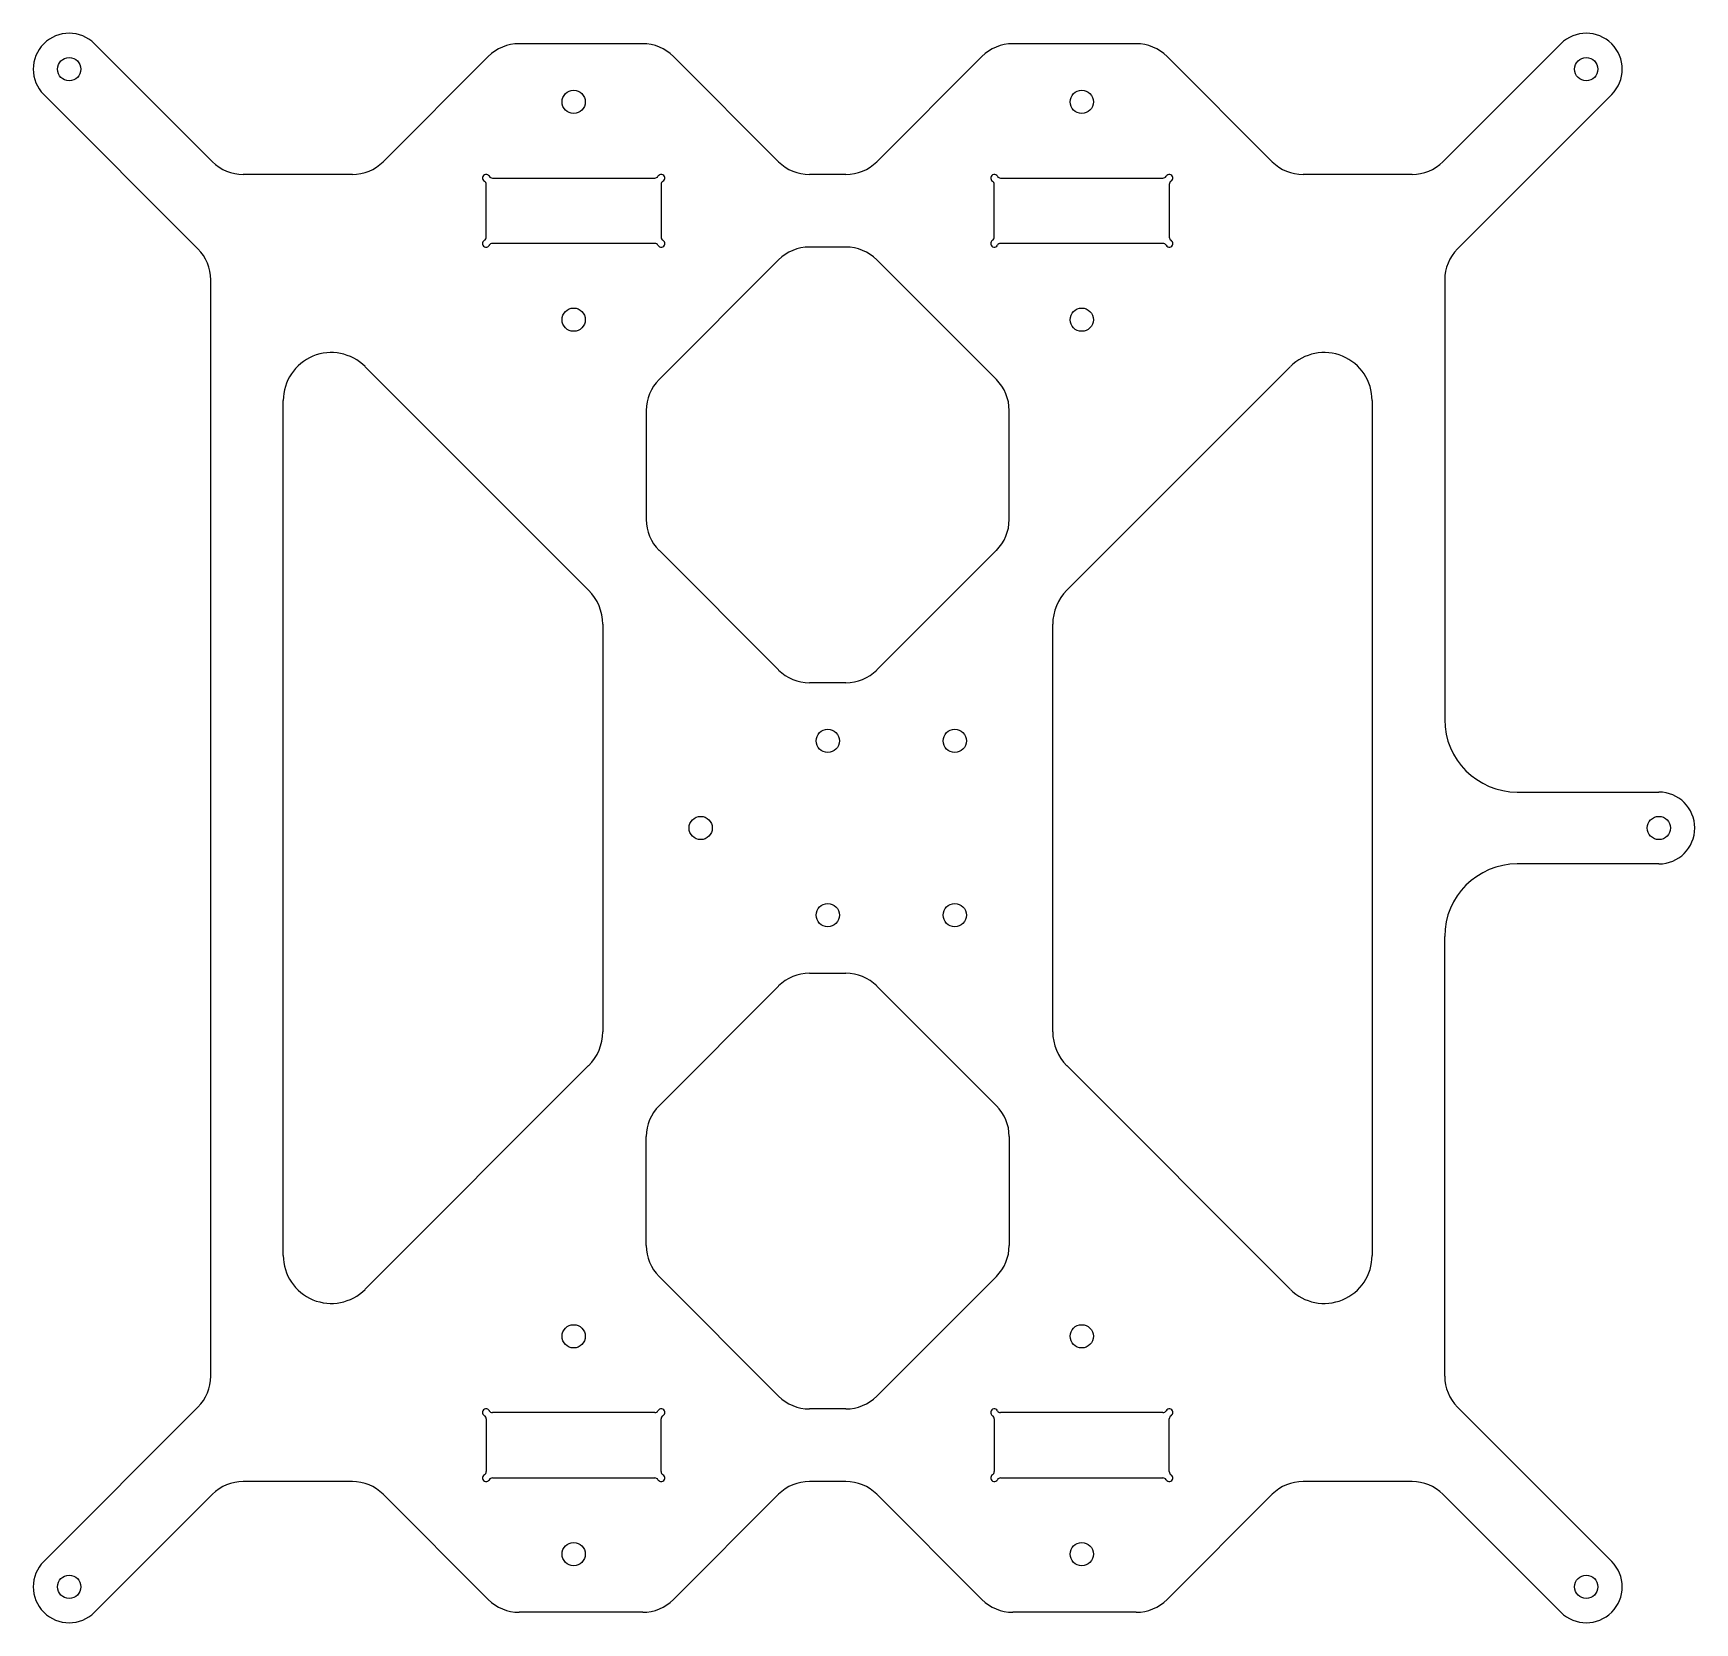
# Model space of a CAD drawing. Header units: inches. Extents: x 13 to 242, y 0 to 219.
import ezdxf

# ---------------------------------------------------------------- set-up
doc = ezdxf.new("R2010")
doc.units = ezdxf.units.IN
doc.header["$MEASUREMENT"] = 0
doc.layers.add('WHITE', color=7, linetype='Continuous')

msp = doc.modelspace()

# ---------------------------------------------------------------- linework, layer by layer
at = {"linetype": 'ByBlock'}
msp.add_line((207.39, 33.94), (207.39, 94.5), dxfattribs=at)
msp.add_arc((217.39, 94.5), 10, 90, 180, dxfattribs=at)
at = {"layer": 'WHITE', "linetype": 'Continuous'}
for p, q in [((21.39, 217.45), (37.63, 201.21)), ((75.63, 215.69), (61.15, 201.21)), ((96.9, 217.45), (79.87, 217.45)), ((115.63, 201.21), (101.15, 215.69)), ((143.63, 215.69), (129.15, 201.21)), ((164.9, 217.45), (147.87, 217.45)), ((183.63, 201.21), (169.15, 215.69)), ((207.15, 201.21), (223.39, 217.45)), ((35.63, 189.21), (14.39, 210.45)), ((230.39, 210.45), (209.15, 189.21)), ((56.9, 199.45), (41.87, 199.45)), ((124.9, 199.45), (119.87, 199.45)), ((202.9, 199.45), (187.87, 199.45)), ((75.34, 190.82), (75.34, 198.08)), ((76.2, 198.95), (98.57, 198.95)), ((99.44, 198.08), (99.44, 190.82)), ((145.34, 190.82), (145.34, 198.08)), ((146.2, 198.95), (168.57, 198.95)), ((169.44, 198.08), (169.44, 190.82)), ((98.57, 189.95), (76.2, 189.95)), ((124.9, 189.45), (119.87, 189.45)), ((168.57, 189.95), (146.2, 189.95)), ((115.63, 187.69), (99.15, 171.21)), ((145.63, 171.21), (129.15, 187.69)), ((37.39, 33.94), (37.39, 184.96)), ((207.39, 184.96), (207.39, 124.4)), ((58.65, 172.98), (89.45, 142.18)), ((155.32, 142.18), (186.12, 172.98)), ((47.39, 50.58), (47.39, 168.32)), ((197.39, 168.32), (197.39, 50.58)), ((97.39, 166.96), (97.39, 151.93)), ((147.39, 151.93), (147.39, 166.96)), ((115.63, 131.21), (99.15, 147.69)), ((145.63, 147.69), (129.15, 131.21)), ((91.39, 137.52), (91.39, 81.38)), ((153.39, 81.38), (153.39, 137.52)), ((124.9, 129.45), (119.87, 129.45)), ((217.39, 114.4), (236.89, 114.4)), ((236.89, 104.5), (217.39, 104.5)), ((119.87, 89.45), (124.9, 89.45)), ((99.15, 71.21), (115.63, 87.69)), ((129.15, 87.69), (145.63, 71.21)), ((89.45, 76.72), (58.65, 45.92)), ((186.12, 45.92), (155.32, 76.72)), ((97.39, 51.94), (97.39, 66.96)), ((147.39, 66.96), (147.39, 51.94)), ((115.63, 31.21), (99.15, 47.69)), ((145.63, 47.69), (129.15, 31.21)), ((14.39, 8.45), (35.63, 29.69)), ((75.34, 28.08), (75.34, 20.82)), ((98.57, 28.95), (76.2, 28.95)), ((99.44, 20.82), (99.44, 28.08)), ((124.9, 29.45), (119.87, 29.45)), ((145.34, 28.08), (145.34, 20.82)), ((168.57, 28.95), (146.2, 28.95)), ((169.44, 20.82), (169.44, 28.08)), ((209.15, 29.69), (230.39, 8.45)), ((56.9, 19.45), (41.87, 19.45)), ((76.2, 19.95), (98.57, 19.95)), ((124.9, 19.45), (119.87, 19.45)), ((146.2, 19.95), (168.57, 19.95)), ((202.9, 19.45), (187.87, 19.45)), ((37.63, 17.69), (21.39, 1.45)), ((75.63, 3.21), (61.15, 17.69)), ((115.63, 17.69), (101.15, 3.21)), ((143.63, 3.21), (129.15, 17.69)), ((183.63, 17.69), (169.15, 3.21)), ((223.39, 1.45), (207.15, 17.69)), ((96.9, 1.45), (79.87, 1.45)), ((164.9, 1.45), (147.87, 1.45))]:
    msp.add_line(p, q, dxfattribs=at)
for centre in [(17.89, 213.95), (226.89, 213.95), (87.39, 209.45), (157.39, 209.45), (87.39, 179.45), (157.39, 179.45), (122.39, 121.45), (139.89, 121.45), (104.89, 109.45), (236.89, 109.45), (122.39, 97.45), (139.89, 97.45), (87.39, 39.45), (157.39, 39.45), (87.39, 9.45), (157.39, 9.45), (17.89, 4.95), (226.89, 4.95)]:
    msp.add_circle(centre, 1.6, dxfattribs=at)
for centre, radius, start, end in [((17.89, 213.95), 4.95, 45.0001, 224.9999), ((226.89, 213.95), 4.95, 315.0001, 134.9999), ((79.87, 211.45), 6, 90, 134.9999), ((96.9, 211.45), 6, 45, 89.9999), ((147.87, 211.45), 6, 90, 134.9999), ((164.9, 211.45), 6, 45, 89.9999), ((41.87, 205.45), 6, 225, 270), ((56.9, 205.45), 6, 269.9999, 314.9999), ((75.34, 198.95), 0.5, 30.0002, 240), ((76.2, 199.45), 0.5, 210.0002, 270), ((98.57, 199.45), 0.5, 270, 329.9998), ((99.44, 198.95), 0.5, 300, 149.9998), ((119.87, 205.45), 6, 225, 270), ((124.9, 205.45), 6, 270, 314.9999), ((145.34, 198.95), 0.5, 30.0002, 240), ((146.2, 199.45), 0.5, 210.0002, 270), ((168.57, 199.45), 0.5, 270, 329.9998), ((169.44, 198.95), 0.5, 300, 149.9998), ((187.87, 205.45), 6, 225, 270), ((202.9, 205.45), 6, 270, 315), ((74.84, 198.08), 0.5, 360, 60), ((99.94, 198.08), 0.5, 120, 180), ((144.84, 198.08), 0.5, 360, 60), ((169.94, 198.08), 0.5, 120, 180), ((75.34, 189.95), 0.5, 120.0002, 330), ((74.84, 190.82), 0.5, 300.0002, 360), ((99.44, 189.95), 0.5, 210, 59.9998), ((99.94, 190.82), 0.5, 180, 239.9998), ((145.34, 189.95), 0.5, 120.0002, 330), ((144.84, 190.82), 0.5, 300.0002, 360), ((169.44, 189.95), 0.5, 210, 59.9998), ((169.94, 190.82), 0.5, 180, 239.9998), ((31.39, 184.96), 6, 0, 45), ((76.2, 189.45), 0.5, 90, 150), ((98.57, 189.45), 0.5, 30, 90), ((119.87, 183.45), 6, 90, 135), ((124.9, 183.45), 6, 44.9999, 90), ((146.2, 189.45), 0.5, 90, 150), ((168.57, 189.45), 0.5, 30, 90), ((213.39, 184.96), 6, 135, 180), ((53.99, 168.32), 6.6, 45, 180), ((190.79, 168.32), 6.6, 0, 135), ((103.39, 166.96), 6, 135, 179.9999), ((141.39, 166.96), 6, 360, 45), ((103.39, 151.93), 6, 180, 225), ((141.39, 151.93), 6, 315, 0), ((84.79, 137.52), 6.6, 360, 45), ((159.99, 137.52), 6.6, 135, 180), ((119.87, 135.45), 6, 225, 270), ((124.9, 135.45), 6, 270, 315), ((217.39, 124.4), 10, 180, 270), ((236.89, 109.45), 4.95, 270.0001, 89.9999), ((119.87, 83.45), 6, 90, 135), ((124.9, 83.45), 6, 45, 90), ((84.79, 81.38), 6.6, 315, 0), ((159.99, 81.38), 6.6, 180, 225), ((103.39, 66.96), 6, 135, 180), ((141.39, 66.96), 6, 360, 45), ((53.99, 50.58), 6.6, 180, 315), ((103.39, 51.94), 6, 180, 225), ((141.39, 51.94), 6, 315, 360), ((190.79, 50.58), 6.6, 225, 360), ((31.39, 33.94), 6, 315, 360), ((213.39, 33.94), 6, 180, 225), ((119.87, 35.45), 6, 225, 270), ((124.9, 35.45), 6, 270, 315), ((75.34, 28.95), 0.5, 30, 239.9998), ((74.84, 28.08), 0.5, 0, 59.9998), ((76.2, 29.45), 0.5, 210, 270), ((98.57, 29.45), 0.5, 270, 330), ((99.44, 28.95), 0.5, 300.0002, 150), ((99.94, 28.08), 0.5, 120.0002, 180), ((145.34, 28.95), 0.5, 30, 239.9998), ((144.84, 28.08), 0.5, 0, 59.9998), ((146.2, 29.45), 0.5, 210, 270), ((168.57, 29.45), 0.5, 270, 330), ((169.44, 28.95), 0.5, 300.0002, 150), ((169.94, 28.08), 0.5, 120.0002, 180), ((74.84, 20.82), 0.5, 300, 0), ((99.94, 20.82), 0.5, 180, 240), ((144.84, 20.82), 0.5, 300, 0), ((169.94, 20.82), 0.5, 180, 240), ((41.87, 13.45), 6, 90, 135), ((56.9, 13.45), 6, 45, 90), ((75.34, 19.95), 0.5, 120, 329.9998), ((76.2, 19.45), 0.5, 90, 149.9998), ((98.57, 19.45), 0.5, 30.0002, 90), ((99.44, 19.95), 0.5, 210.0002, 60), ((119.87, 13.45), 6, 90, 135), ((124.9, 13.45), 6, 45, 90), ((145.34, 19.95), 0.5, 120, 329.9998), ((146.2, 19.45), 0.5, 90, 149.9998), ((168.57, 19.45), 0.5, 30.0002, 90), ((169.44, 19.95), 0.5, 210.0002, 60), ((187.87, 13.45), 6, 90, 135), ((202.9, 13.45), 6, 45, 90), ((17.89, 4.95), 4.95, 135.0001, 314.9999), ((226.89, 4.95), 4.95, 225.0001, 44.9999), ((79.87, 7.45), 6, 225, 270), ((96.9, 7.45), 6, 270, 315), ((147.87, 7.45), 6, 225, 270), ((164.9, 7.45), 6, 270, 315)]:
    msp.add_arc(centre, radius, start, end, dxfattribs=at)

doc.saveas('drawing.dxf')
